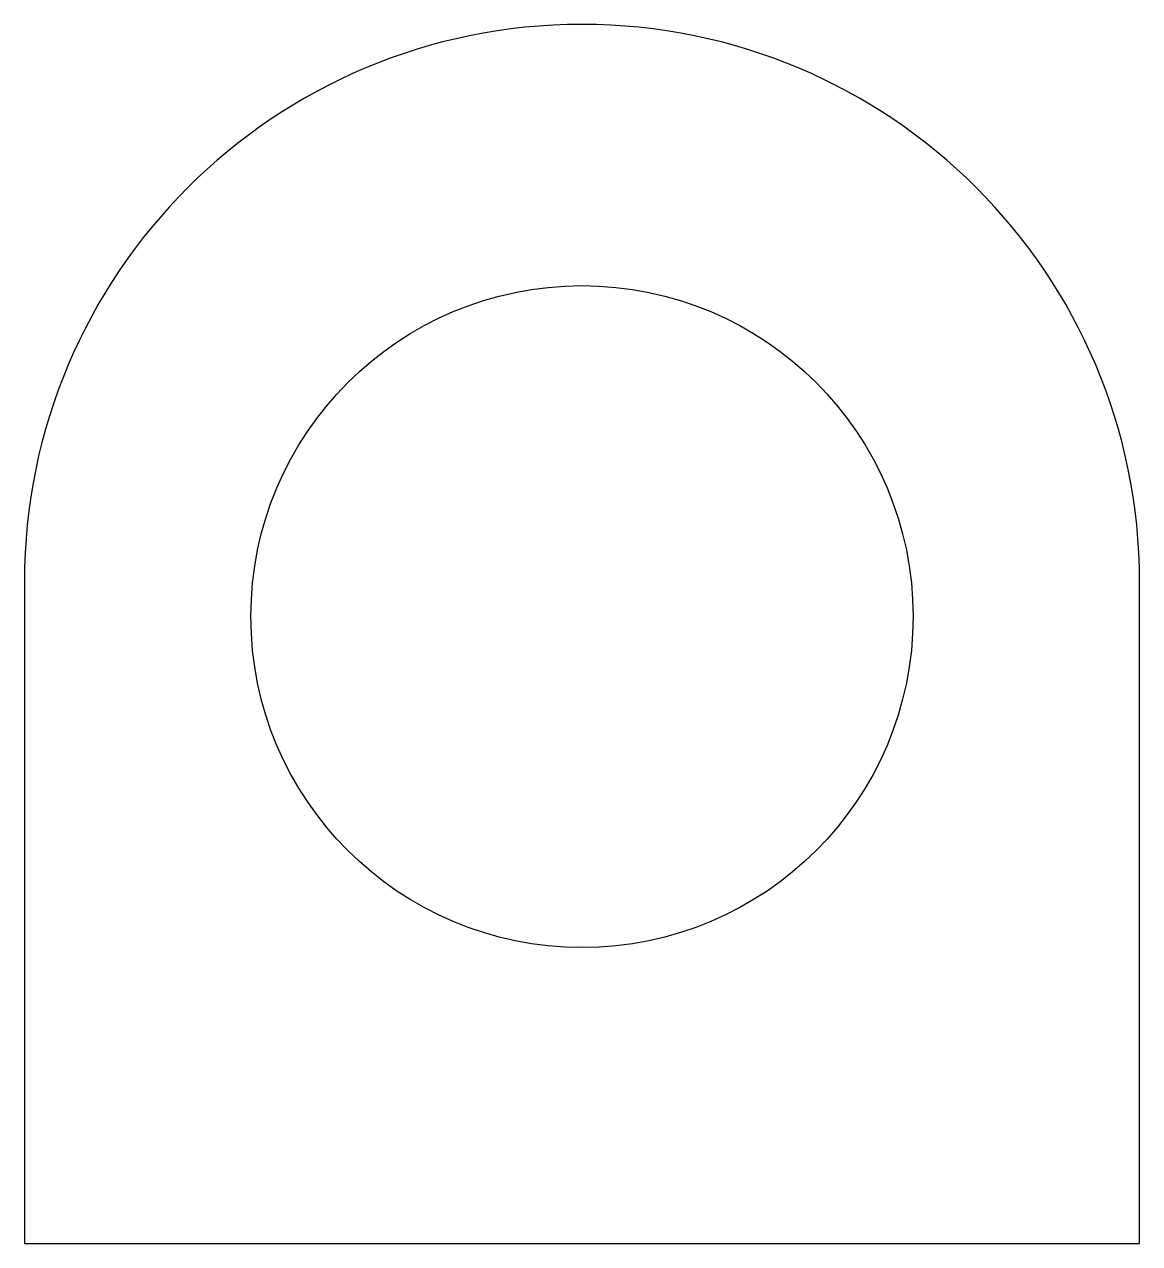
# Model space of a CAD drawing. Extents: x 244.1 to 276.1, y 236.3 to 271.3.
import ezdxf

# ---------------------------------------------------------------- set-up
doc = ezdxf.new("R2010")
doc.units = 0
doc.layers.add('ANA', color=220, linetype='CONTINUOUS')

msp = doc.modelspace()

# ---------------------------------------------------------------- linework, layer by layer
at = {"layer": 'ANA'}
msp.add_lwpolyline([(276.089, 255.275, 1), (244.089, 255.275), (244.089, 236.275), (276.089, 236.275)], format="xyb", close=True, dxfattribs=at)
msp.add_circle((260.089, 254.275), 9.5, dxfattribs=at)

doc.saveas('drawing.dxf')
